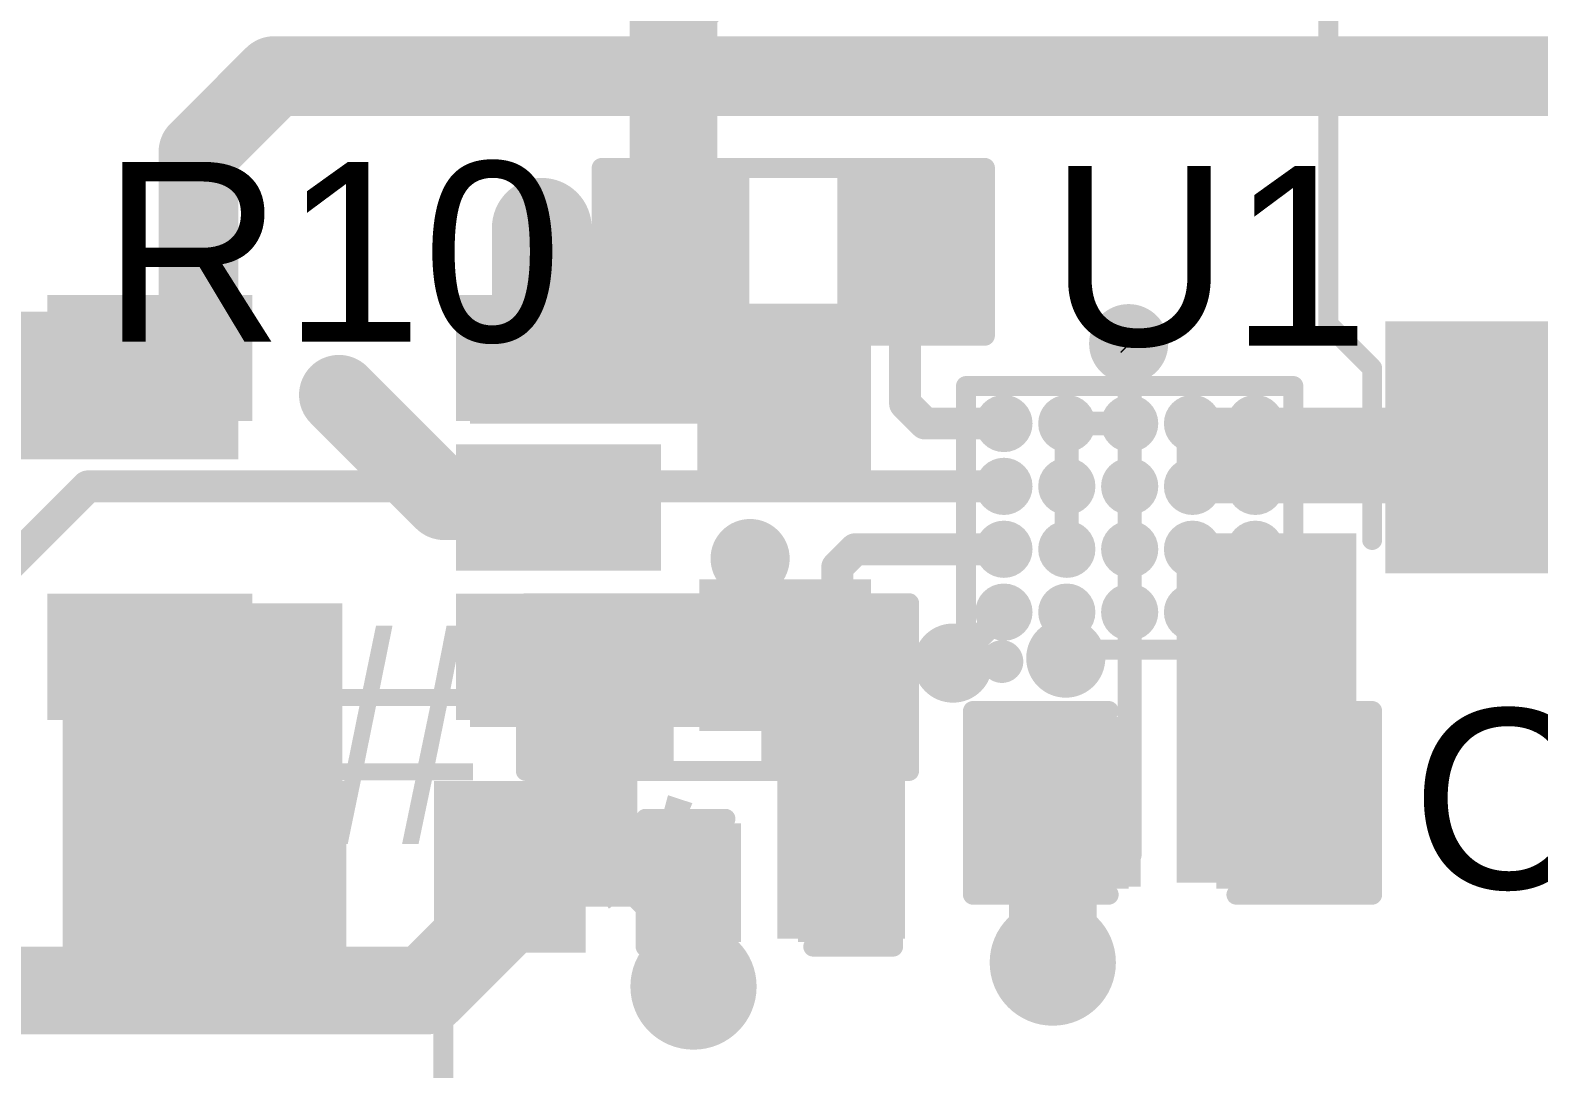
# Model space of a CAD drawing. Header units: millimetres. Extents: x -0.39 to 4.37, y -0.38 to 3.54.
# Drawn here: x 3.0987 to 3.4766, y 0.1372 to 0.3973 of the extents above; entities that cross this region are included whole.
import ezdxf

# ---------------------------------------------------------------- set-up
doc = ezdxf.new("R2010")
doc.units = ezdxf.units.MM
doc.header["$MEASUREMENT"] = 0
for name, color, linetype in [('BottomLayer', 5, 'Continuous'), ('BottomPaste', 16, 'Continuous'), ('BottomSolder', 6, 'Continuous'), ('TopLayer', 1, 'Continuous'), ('TopOverlay', 2, 'Continuous'), ('TopPaste', 8, 'Continuous'), ('TopSolder', 216, 'Continuous'), ('ViaHoleLayer', 16, 'Continuous')]:
    doc.layers.add(name, color=color, linetype=linetype)
doc.styles.add('Arial', font='', dxfattribs={"height": 0.2})
doc.styles.get('Arial').set_extended_font_data('Arial')

# ---------------------------------------------------------------- blocks, each defined once
blk = doc.blocks.new('YSPI0520_2R2M_6')
at = {"layer": 'TopLayer'}
for points in [[(-0.1378, 0.04921), (-0.05906, 0.04921), (-0.05906, -0.04921), (-0.1378, -0.04921)], [(0.05906, 0.04921), (0.1378, 0.04921), (0.1378, -0.04921), (0.05906, -0.04921)]]:
    blk.add_hatch(color=1, dxfattribs=at).paths.add_polyline_path(points)
at = {"layer": 'TopPaste'}
for points in [[(-0.1378, 0.04921), (-0.05906, 0.04921), (-0.05906, -0.04921), (-0.1378, -0.04921)], [(0.05906, 0.04921), (0.1378, 0.04921), (0.1378, -0.04921), (0.05906, -0.04921)]]:
    blk.add_hatch(color=8, dxfattribs=at).paths.add_polyline_path(points)
at = {"layer": 'TopSolder'}
for points in [[(-0.1418, 0.05321), (-0.05506, 0.05321), (-0.05506, -0.05321), (-0.1418, -0.05321)], [(0.05506, 0.05321), (0.1418, 0.05321), (0.1418, -0.05321), (0.05506, -0.05321)]]:
    blk.add_hatch(color=216, dxfattribs=at).paths.add_polyline_path(points)
at = {"layer": 'TopOverlay', "const_width": 0.005}
for points in [[(0.1063, 0.10236), (-0.1063, 0.10236)], [(-0.1063, 0.10236), (-0.1063, 0.0613)], [(0.1063, 0.10236), (0.1063, 0.0613)], [(-0.1063, -0.0613), (-0.1063, -0.10236)], [(0.1063, -0.0613), (0.1063, -0.10236)], [(0.1063, -0.10236), (-0.1063, -0.10236)]]:
    blk.add_lwpolyline(points, dxfattribs=at)
at = {"layer": 'TopOverlay', "const_width": 0.0025}
for points in [[(-0.10755, 0.10236, 1), (-0.10505, 0.10236, 1)], [(-0.10755, 0.10236, 1), (-0.10505, 0.10236, 1)], [(0.10505, 0.10236, 1), (0.10755, 0.10236, 1)], [(0.10505, 0.10236, 1), (0.10755, 0.10236, 1)], [(-0.10755, 0.0613, 1), (-0.10505, 0.0613, 1)], [(0.10505, 0.0613, 1), (0.10755, 0.0613, 1)], [(-0.10755, -0.0613, 1), (-0.10505, -0.0613, 1)], [(0.10505, -0.0613, 1), (0.10755, -0.0613, 1)], [(-0.10755, -0.10236, 1), (-0.10505, -0.10236, 1)], [(-0.10755, -0.10236, 1), (-0.10505, -0.10236, 1)], [(0.10505, -0.10236, 1), (0.10755, -0.10236, 1)], [(0.10505, -0.10236, 1), (0.10755, -0.10236, 1)]]:
    blk.add_lwpolyline(points, format="xyb", close=True, dxfattribs=at)
blk = doc.blocks.new('FNR5040SR24NT_78')
at = {"layer": 'TopLayer'}
for points in [[(-0.10039, 0.08268), (-0.04528, 0.08268), (-0.04528, -0.08268), (-0.10039, -0.08268)], [(0.04528, 0.08268), (0.10039, 0.08268), (0.10039, -0.08268), (0.04528, -0.08268)]]:
    blk.add_hatch(color=1, dxfattribs=at).paths.add_polyline_path(points)
at = {"layer": 'TopPaste'}
for points in [[(-0.10039, 0.08268), (-0.04528, 0.08268), (-0.04528, -0.08268), (-0.10039, -0.08268)], [(0.04528, 0.08268), (0.10039, 0.08268), (0.10039, -0.08268), (0.04528, -0.08268)]]:
    blk.add_hatch(color=8, dxfattribs=at).paths.add_polyline_path(points)
at = {"layer": 'TopSolder'}
for points in [[(-0.10439, 0.08668), (-0.04128, 0.08668), (-0.04128, -0.08668), (-0.10439, -0.08668)], [(0.04128, 0.08668), (0.10439, 0.08668), (0.10439, -0.08668), (0.04128, -0.08668)]]:
    blk.add_hatch(color=216, dxfattribs=at).paths.add_polyline_path(points)
at = {"layer": 'TopOverlay', "const_width": 0.005}
for points in [[(-0.054, 0.09), (-0.043, 0.101)], [(0.042, 0.101), (-0.043, 0.101)], [(0.053, 0.09), (0.042, 0.101)], [(-0.054, 0.09), (-0.097, 0.09)], [(0.096, 0.09), (0.053, 0.09)], [(-0.054, -0.09), (-0.097, -0.09)], [(-0.043, -0.101), (-0.054, -0.09)], [(0.042, -0.101), (0.053, -0.09)], [(0.096, -0.09), (0.053, -0.09)], [(0.042, -0.101), (-0.043, -0.101)]]:
    blk.add_lwpolyline(points, dxfattribs=at)
at = {"layer": 'TopOverlay', "const_width": 0.0025}
for points in [[(-0.04425, 0.101, 1), (-0.04175, 0.101, 1)], [(-0.04425, 0.101, 1), (-0.04175, 0.101, 1)], [(0.04075, 0.101, 1), (0.04325, 0.101, 1)], [(0.04075, 0.101, 1), (0.04325, 0.101, 1)], [(-0.09825, 0.09, 1), (-0.09575, 0.09, 1)], [(-0.05525, 0.09, 1), (-0.05275, 0.09, 1)], [(-0.05525, 0.09, 1), (-0.05275, 0.09, 1)], [(0.05175, 0.09, 1), (0.05425, 0.09, 1)], [(0.05175, 0.09, 1), (0.05425, 0.09, 1)], [(0.09475, 0.09, 1), (0.09725, 0.09, 1)], [(-0.09825, -0.09, 1), (-0.09575, -0.09, 1)], [(-0.05525, -0.09, 1), (-0.05275, -0.09, 1)], [(-0.05525, -0.09, 1), (-0.05275, -0.09, 1)], [(0.05175, -0.09, 1), (0.05425, -0.09, 1)], [(0.05175, -0.09, 1), (0.05425, -0.09, 1)], [(0.09475, -0.09, 1), (0.09725, -0.09, 1)], [(-0.04425, -0.101, 1), (-0.04175, -0.101, 1)], [(-0.04425, -0.101, 1), (-0.04175, -0.101, 1)], [(0.04075, -0.101, 1), (0.04325, -0.101, 1)], [(0.04075, -0.101, 1), (0.04325, -0.101, 1)]]:
    blk.add_lwpolyline(points, format="xyb", close=True, dxfattribs=at)
blk = doc.blocks.new('SOT_23_5_B_85')
at = {"layer": 'BottomLayer'}
for points in [[(-0.07283, 0.04921), (-0.02953, 0.04921), (-0.02953, 0.02559), (-0.07283, 0.02559)], [(0.02953, 0.04921), (0.07283, 0.04921), (0.07283, 0.02559), (0.02953, 0.02559)], [(-0.07283, 0.01181), (-0.02953, 0.01181), (-0.02953, -0.01181), (-0.07283, -0.01181)], [(-0.07283, -0.02559), (-0.02953, -0.02559), (-0.02953, -0.04921), (-0.07283, -0.04921)], [(0.02953, -0.02559), (0.07283, -0.02559), (0.07283, -0.04921), (0.02953, -0.04921)]]:
    blk.add_hatch(color=5, dxfattribs=at).paths.add_polyline_path(points)
at = {"layer": 'BottomPaste'}
for points in [[(-0.07283, 0.04921), (-0.02953, 0.04921), (-0.02953, 0.02559), (-0.07283, 0.02559)], [(0.02953, 0.04921), (0.07283, 0.04921), (0.07283, 0.02559), (0.02953, 0.02559)], [(-0.07283, 0.01181), (-0.02953, 0.01181), (-0.02953, -0.01181), (-0.07283, -0.01181)], [(-0.07283, -0.02559), (-0.02953, -0.02559), (-0.02953, -0.04921), (-0.07283, -0.04921)], [(0.02953, -0.02559), (0.07283, -0.02559), (0.07283, -0.04921), (0.02953, -0.04921)]]:
    blk.add_hatch(color=16, dxfattribs=at).paths.add_polyline_path(points)
at = {"layer": 'BottomSolder'}
for points in [[(-0.07683, 0.05321), (-0.02553, 0.05321), (-0.02553, 0.02159), (-0.07683, 0.02159)], [(0.02553, 0.05321), (0.07683, 0.05321), (0.07683, 0.02159), (0.02553, 0.02159)], [(-0.07683, 0.01581), (-0.02553, 0.01581), (-0.02553, -0.01581), (-0.07683, -0.01581)], [(-0.07683, -0.02159), (-0.02553, -0.02159), (-0.02553, -0.05321), (-0.07683, -0.05321)], [(0.02553, -0.02159), (0.07683, -0.02159), (0.07683, -0.05321), (0.02553, -0.05321)]]:
    blk.add_hatch(color=6, dxfattribs=at).paths.add_polyline_path(points)
blk = doc.blocks.new('SYR837PKC_91')
at = {"layer": 'TopLayer'}
h = blk.add_hatch(color=1, dxfattribs=at)
edge = h.paths.add_edge_path()
edge.add_arc((0, 0), 0.005, 0, 360)
h = blk.add_hatch(color=1, dxfattribs=at)
edge = h.paths.add_edge_path()
edge.add_arc((0.01575, 0), 0.005, 0, 360)
h = blk.add_hatch(color=1, dxfattribs=at)
edge = h.paths.add_edge_path()
edge.add_arc((0.0315, 0), 0.005, 0, 360)
h = blk.add_hatch(color=1, dxfattribs=at)
edge = h.paths.add_edge_path()
edge.add_arc((0.04724, 0), 0.005, 0, 360)
h = blk.add_hatch(color=1, dxfattribs=at)
edge = h.paths.add_edge_path()
edge.add_arc((0, -0.01575), 0.005, 0, 360)
h = blk.add_hatch(color=1, dxfattribs=at)
edge = h.paths.add_edge_path()
edge.add_arc((0.01575, -0.01575), 0.005, 0, 360)
h = blk.add_hatch(color=1, dxfattribs=at)
edge = h.paths.add_edge_path()
edge.add_arc((0.0315, -0.01575), 0.005, 0, 360)
h = blk.add_hatch(color=1, dxfattribs=at)
edge = h.paths.add_edge_path()
edge.add_arc((0.04724, -0.01575), 0.005, 0, 360)
h = blk.add_hatch(color=1, dxfattribs=at)
edge = h.paths.add_edge_path()
edge.add_arc((0, -0.0315), 0.005, 0, 360)
h = blk.add_hatch(color=1, dxfattribs=at)
edge = h.paths.add_edge_path()
edge.add_arc((0.01575, -0.0315), 0.005, 0, 360)
h = blk.add_hatch(color=1, dxfattribs=at)
edge = h.paths.add_edge_path()
edge.add_arc((0.0315, -0.0315), 0.005, 0, 360)
h = blk.add_hatch(color=1, dxfattribs=at)
edge = h.paths.add_edge_path()
edge.add_arc((0.04724, -0.0315), 0.005, 0, 360)
h = blk.add_hatch(color=1, dxfattribs=at)
edge = h.paths.add_edge_path()
edge.add_arc((0, -0.04724), 0.005, 0, 360)
h = blk.add_hatch(color=1, dxfattribs=at)
edge = h.paths.add_edge_path()
edge.add_arc((0.01575, -0.04724), 0.005, 0, 360)
h = blk.add_hatch(color=1, dxfattribs=at)
edge = h.paths.add_edge_path()
edge.add_arc((0.0315, -0.04724), 0.005, 0, 360)
h = blk.add_hatch(color=1, dxfattribs=at)
edge = h.paths.add_edge_path()
edge.add_arc((0.04724, -0.04724), 0.005, 0, 360)
h = blk.add_hatch(color=1, dxfattribs=at)
edge = h.paths.add_edge_path()
edge.add_arc((0, -0.06299), 0.005, 0, 360)
h = blk.add_hatch(color=1, dxfattribs=at)
edge = h.paths.add_edge_path()
edge.add_arc((0.01575, -0.06299), 0.005, 0, 360)
h = blk.add_hatch(color=1, dxfattribs=at)
edge = h.paths.add_edge_path()
edge.add_arc((0.0315, -0.06299), 0.005, 0, 360)
h = blk.add_hatch(color=1, dxfattribs=at)
edge = h.paths.add_edge_path()
edge.add_arc((0.04724, -0.06299), 0.005, 0, 360)
at = {"layer": 'TopPaste'}
h = blk.add_hatch(color=8, dxfattribs=at)
edge = h.paths.add_edge_path()
edge.add_arc((0, 0), 0.005, 0, 360)
h = blk.add_hatch(color=8, dxfattribs=at)
edge = h.paths.add_edge_path()
edge.add_arc((0.01575, 0), 0.005, 0, 360)
h = blk.add_hatch(color=8, dxfattribs=at)
edge = h.paths.add_edge_path()
edge.add_arc((0.0315, 0), 0.005, 0, 360)
h = blk.add_hatch(color=8, dxfattribs=at)
edge = h.paths.add_edge_path()
edge.add_arc((0.04724, 0), 0.005, 0, 360)
h = blk.add_hatch(color=8, dxfattribs=at)
edge = h.paths.add_edge_path()
edge.add_arc((0, -0.01575), 0.005, 0, 360)
h = blk.add_hatch(color=8, dxfattribs=at)
edge = h.paths.add_edge_path()
edge.add_arc((0.01575, -0.01575), 0.005, 0, 360)
h = blk.add_hatch(color=8, dxfattribs=at)
edge = h.paths.add_edge_path()
edge.add_arc((0.0315, -0.01575), 0.005, 0, 360)
h = blk.add_hatch(color=8, dxfattribs=at)
edge = h.paths.add_edge_path()
edge.add_arc((0.04724, -0.01575), 0.005, 0, 360)
h = blk.add_hatch(color=8, dxfattribs=at)
edge = h.paths.add_edge_path()
edge.add_arc((0, -0.0315), 0.005, 0, 360)
h = blk.add_hatch(color=8, dxfattribs=at)
edge = h.paths.add_edge_path()
edge.add_arc((0.01575, -0.0315), 0.005, 0, 360)
h = blk.add_hatch(color=8, dxfattribs=at)
edge = h.paths.add_edge_path()
edge.add_arc((0.0315, -0.0315), 0.005, 0, 360)
h = blk.add_hatch(color=8, dxfattribs=at)
edge = h.paths.add_edge_path()
edge.add_arc((0.04724, -0.0315), 0.005, 0, 360)
h = blk.add_hatch(color=8, dxfattribs=at)
edge = h.paths.add_edge_path()
edge.add_arc((0, -0.04724), 0.005, 0, 360)
h = blk.add_hatch(color=8, dxfattribs=at)
edge = h.paths.add_edge_path()
edge.add_arc((0.01575, -0.04724), 0.005, 0, 360)
h = blk.add_hatch(color=8, dxfattribs=at)
edge = h.paths.add_edge_path()
edge.add_arc((0.0315, -0.04724), 0.005, 0, 360)
h = blk.add_hatch(color=8, dxfattribs=at)
edge = h.paths.add_edge_path()
edge.add_arc((0.04724, -0.04724), 0.005, 0, 360)
h = blk.add_hatch(color=8, dxfattribs=at)
edge = h.paths.add_edge_path()
edge.add_arc((0, -0.06299), 0.005, 0, 360)
h = blk.add_hatch(color=8, dxfattribs=at)
edge = h.paths.add_edge_path()
edge.add_arc((0.01575, -0.06299), 0.005, 0, 360)
h = blk.add_hatch(color=8, dxfattribs=at)
edge = h.paths.add_edge_path()
edge.add_arc((0.0315, -0.06299), 0.005, 0, 360)
h = blk.add_hatch(color=8, dxfattribs=at)
edge = h.paths.add_edge_path()
edge.add_arc((0.04724, -0.06299), 0.005, 0, 360)
at = {"layer": 'TopSolder'}
h = blk.add_hatch(color=216, dxfattribs=at)
edge = h.paths.add_edge_path()
edge.add_arc((0, 0), 0.00717, 0, 360)
h = blk.add_hatch(color=216, dxfattribs=at)
edge = h.paths.add_edge_path()
edge.add_arc((0.01575, 0), 0.00717, 0, 360)
h = blk.add_hatch(color=216, dxfattribs=at)
edge = h.paths.add_edge_path()
edge.add_arc((0.0315, 0), 0.00717, 0, 360)
h = blk.add_hatch(color=216, dxfattribs=at)
edge = h.paths.add_edge_path()
edge.add_arc((0.04724, 0), 0.00717, 0, 360)
h = blk.add_hatch(color=216, dxfattribs=at)
edge = h.paths.add_edge_path()
edge.add_arc((0, -0.01575), 0.00717, 0, 360)
h = blk.add_hatch(color=216, dxfattribs=at)
edge = h.paths.add_edge_path()
edge.add_arc((0.01575, -0.01575), 0.00717, 0, 360)
h = blk.add_hatch(color=216, dxfattribs=at)
edge = h.paths.add_edge_path()
edge.add_arc((0.0315, -0.01575), 0.00717, 0, 360)
h = blk.add_hatch(color=216, dxfattribs=at)
edge = h.paths.add_edge_path()
edge.add_arc((0.04724, -0.01575), 0.00717, 0, 360)
h = blk.add_hatch(color=216, dxfattribs=at)
edge = h.paths.add_edge_path()
edge.add_arc((0, -0.0315), 0.00717, 0, 360)
h = blk.add_hatch(color=216, dxfattribs=at)
edge = h.paths.add_edge_path()
edge.add_arc((0.01575, -0.0315), 0.00717, 0, 360)
h = blk.add_hatch(color=216, dxfattribs=at)
edge = h.paths.add_edge_path()
edge.add_arc((0.0315, -0.0315), 0.00717, 0, 360)
h = blk.add_hatch(color=216, dxfattribs=at)
edge = h.paths.add_edge_path()
edge.add_arc((0.04724, -0.0315), 0.00717, 0, 360)
h = blk.add_hatch(color=216, dxfattribs=at)
edge = h.paths.add_edge_path()
edge.add_arc((0, -0.04724), 0.00717, 0, 360)
h = blk.add_hatch(color=216, dxfattribs=at)
edge = h.paths.add_edge_path()
edge.add_arc((0.01575, -0.04724), 0.00717, 0, 360)
h = blk.add_hatch(color=216, dxfattribs=at)
edge = h.paths.add_edge_path()
edge.add_arc((0.0315, -0.04724), 0.00717, 0, 360)
h = blk.add_hatch(color=216, dxfattribs=at)
edge = h.paths.add_edge_path()
edge.add_arc((0.04724, -0.04724), 0.00717, 0, 360)
h = blk.add_hatch(color=216, dxfattribs=at)
edge = h.paths.add_edge_path()
edge.add_arc((0, -0.06299), 0.00717, 0, 360)
h = blk.add_hatch(color=216, dxfattribs=at)
edge = h.paths.add_edge_path()
edge.add_arc((0.01575, -0.06299), 0.00717, 0, 360)
h = blk.add_hatch(color=216, dxfattribs=at)
edge = h.paths.add_edge_path()
edge.add_arc((0.0315, -0.06299), 0.00717, 0, 360)
h = blk.add_hatch(color=216, dxfattribs=at)
edge = h.paths.add_edge_path()
edge.add_arc((0.04724, -0.06299), 0.00717, 0, 360)
at = {"layer": 'TopOverlay', "const_width": 0.005}
for points in [[(-0.00738, 0.0095), (0.05662, 0.0095)], [(0.05662, 0.0095), (0.05662, -0.0725)], [(-0.00938, -0.0085), (-0.00938, -0.0725)], [(-0.00938, -0.0725), (0.05662, -0.0725)]]:
    blk.add_lwpolyline(points, dxfattribs=at)
at = {"layer": 'TopOverlay'}
for points, const_width in [([(-0.00863, 0.0095, 1), (-0.00613, 0.0095, 1)], 0.0025), ([(0.05537, 0.0095, 1), (0.05787, 0.0095, 1)], 0.0025), ([(0.05537, 0.0095, 1), (0.05787, 0.0095, 1)], 0.0025), ([(-0.01096, 0.0005, 1), (-0.01379, 0.0005, 1)], 0.00787), ([(-0.01576, 0.0005, 1), (-0.01182, 0.0005, 1)], 0.00394), ([(-0.01293, 0.0005, 1), (-0.009, 0.0005, 1)], 0.00394), ([(-0.01063, -0.0085, 1), (-0.00813, -0.0085, 1)], 0.0025), ([(-0.01063, -0.0725, 1), (-0.00813, -0.0725, 1)], 0.0025), ([(-0.01063, -0.0725, 1), (-0.00813, -0.0725, 1)], 0.0025), ([(0.05537, -0.0725, 1), (0.05787, -0.0725, 1)], 0.0025), ([(0.05537, -0.0725, 1), (0.05787, -0.0725, 1)], 0.0025)]:
    blk.add_lwpolyline(points, format="xyb", close=True, dxfattribs=dict(at, const_width=const_width))
blk = doc.blocks.new('RES0603_185')
at = {"layer": 'TopLayer'}
for points in [[(-0.015, 0.0175), (-0.015, -0.0175), (-0.045, -0.0175), (-0.045, 0.0175)], [(0.045, 0.0175), (0.045, -0.0175), (0.015, -0.0175), (0.015, 0.0175)]]:
    blk.add_hatch(color=1, dxfattribs=at).paths.add_polyline_path(points)
at = {"layer": 'TopPaste'}
for points in [[(-0.015, 0.0175), (-0.015, -0.0175), (-0.045, -0.0175), (-0.045, 0.0175)], [(0.045, 0.0175), (0.045, -0.0175), (0.015, -0.0175), (0.015, 0.0175)]]:
    blk.add_hatch(color=8, dxfattribs=at).paths.add_polyline_path(points)
at = {"layer": 'TopSolder'}
for points in [[(-0.011, 0.0215), (-0.011, -0.0215), (-0.049, -0.0215), (-0.049, 0.0215)], [(0.049, 0.0215), (0.049, -0.0215), (0.011, -0.0215), (0.011, 0.0215)]]:
    blk.add_hatch(color=216, dxfattribs=at).paths.add_polyline_path(points)
at = {"layer": 'TopOverlay', "const_width": 0.005}
for points in [[(-0.048, 0.021), (0.048, 0.021)], [(-0.048, -0.021), (-0.048, 0.021)], [(0.048, -0.021), (0.048, 0.021)], [(-0.048, -0.021), (0.048, -0.021)]]:
    blk.add_lwpolyline(points, dxfattribs=at)
at = {"layer": 'TopOverlay', "const_width": 0.0025}
for points in [[(-0.04925, 0.021, 1), (-0.04675, 0.021, 1)], [(-0.04925, 0.021, 1), (-0.04675, 0.021, 1)], [(0.04675, 0.021, 1), (0.04925, 0.021, 1)], [(0.04675, 0.021, 1), (0.04925, 0.021, 1)], [(-0.04925, -0.021, 1), (-0.04675, -0.021, 1)], [(-0.04925, -0.021, 1), (-0.04675, -0.021, 1)], [(0.04675, -0.021, 1), (0.04925, -0.021, 1)], [(0.04675, -0.021, 1), (0.04925, -0.021, 1)]]:
    blk.add_lwpolyline(points, format="xyb", close=True, dxfattribs=at)
blk = doc.blocks.new('RES0603_186')
at = {"layer": 'TopLayer'}
for points in [[(-0.015, 0.0175), (-0.015, -0.0175), (-0.045, -0.0175), (-0.045, 0.0175)], [(0.045, 0.0175), (0.045, -0.0175), (0.015, -0.0175), (0.015, 0.0175)]]:
    blk.add_hatch(color=1, dxfattribs=at).paths.add_polyline_path(points)
at = {"layer": 'TopPaste'}
for points in [[(-0.015, 0.0175), (-0.015, -0.0175), (-0.045, -0.0175), (-0.045, 0.0175)], [(0.045, 0.0175), (0.045, -0.0175), (0.015, -0.0175), (0.015, 0.0175)]]:
    blk.add_hatch(color=8, dxfattribs=at).paths.add_polyline_path(points)
at = {"layer": 'TopSolder'}
for points in [[(-0.011, 0.0215), (-0.011, -0.0215), (-0.049, -0.0215), (-0.049, 0.0215)], [(0.049, 0.0215), (0.049, -0.0215), (0.011, -0.0215), (0.011, 0.0215)]]:
    blk.add_hatch(color=216, dxfattribs=at).paths.add_polyline_path(points)
at = {"layer": 'TopOverlay', "const_width": 0.005}
for points in [[(-0.048, -0.021), (-0.048, 0.021)], [(-0.048, 0.021), (0.048, 0.021)], [(0.048, -0.021), (0.048, 0.021)], [(-0.048, -0.021), (0.048, -0.021)]]:
    blk.add_lwpolyline(points, dxfattribs=at)
at = {"layer": 'TopOverlay', "const_width": 0.0025}
for points in [[(-0.04925, 0.021, 1), (-0.04675, 0.021, 1)], [(-0.04925, 0.021, 1), (-0.04675, 0.021, 1)], [(0.04675, 0.021, 1), (0.04925, 0.021, 1)], [(0.04675, 0.021, 1), (0.04925, 0.021, 1)], [(-0.04925, -0.021, 1), (-0.04675, -0.021, 1)], [(-0.04925, -0.021, 1), (-0.04675, -0.021, 1)], [(0.04675, -0.021, 1), (0.04925, -0.021, 1)], [(0.04675, -0.021, 1), (0.04925, -0.021, 1)]]:
    blk.add_lwpolyline(points, format="xyb", close=True, dxfattribs=at)
blk = doc.blocks.new('C__0603_B_278')
at = {"layer": 'BottomLayer'}
for points in [[(-0.015, 0.0175), (-0.015, -0.0175), (-0.045, -0.0175), (-0.045, 0.0175)], [(0.045, 0.0175), (0.045, -0.0175), (0.015, -0.0175), (0.015, 0.0175)]]:
    blk.add_hatch(color=5, dxfattribs=at).paths.add_polyline_path(points)
at = {"layer": 'BottomPaste'}
for points in [[(-0.015, 0.0175), (-0.015, -0.0175), (-0.045, -0.0175), (-0.045, 0.0175)], [(0.045, 0.0175), (0.045, -0.0175), (0.015, -0.0175), (0.015, 0.0175)]]:
    blk.add_hatch(color=16, dxfattribs=at).paths.add_polyline_path(points)
at = {"layer": 'BottomSolder'}
for points in [[(-0.011, 0.0215), (-0.011, -0.0215), (-0.049, -0.0215), (-0.049, 0.0215)], [(0.049, 0.0215), (0.049, -0.0215), (0.011, -0.0215), (0.011, 0.0215)]]:
    blk.add_hatch(color=6, dxfattribs=at).paths.add_polyline_path(points)
blk = doc.blocks.new('C__0402_310')
at = {"layer": 'TopLayer'}
for points in [[(-0.0275, -0.0125), (-0.0275, 0.0125), (-0.0095, 0.0125), (-0.0095, -0.0125)], [(0.0095, -0.0125), (0.0095, 0.0125), (0.0275, 0.0125), (0.0275, -0.0125)]]:
    blk.add_hatch(color=1, dxfattribs=at).paths.add_polyline_path(points)
at = {"layer": 'TopPaste'}
for points in [[(-0.0275, -0.0125), (-0.0275, 0.0125), (-0.0095, 0.0125), (-0.0095, -0.0125)], [(0.0095, -0.0125), (0.0095, 0.0125), (0.0275, 0.0125), (0.0275, -0.0125)]]:
    blk.add_hatch(color=8, dxfattribs=at).paths.add_polyline_path(points)
at = {"layer": 'TopSolder'}
for points in [[(-0.02986, -0.01486), (-0.02986, 0.01486), (-0.00714, 0.01486), (-0.00714, -0.01486)], [(0.00714, -0.01486), (0.00714, 0.01486), (0.02986, 0.01486), (0.02986, -0.01486)]]:
    blk.add_hatch(color=216, dxfattribs=at).paths.add_polyline_path(points)
at = {"layer": 'TopOverlay', "const_width": 0.005}
for points in [[(-0.011, 0.016), (-0.031, 0.016)], [(-0.031, 0.016), (-0.031, -0.016)], [(0.031, 0.016), (0.011, 0.016)], [(0.031, 0.016), (0.031, -0.016)], [(-0.011, -0.016), (-0.031, -0.016)], [(0.031, -0.016), (0.011, -0.016)]]:
    blk.add_lwpolyline(points, dxfattribs=at)
at = {"layer": 'TopOverlay', "const_width": 0.0025}
for points in [[(-0.03225, 0.016, 1), (-0.02975, 0.016, 1)], [(-0.03225, 0.016, 1), (-0.02975, 0.016, 1)], [(-0.01225, 0.016, 1), (-0.00975, 0.016, 1)], [(0.00975, 0.016, 1), (0.01225, 0.016, 1)], [(0.02975, 0.016, 1), (0.03225, 0.016, 1)], [(0.02975, 0.016, 1), (0.03225, 0.016, 1)], [(-0.03225, -0.016, 1), (-0.02975, -0.016, 1)], [(-0.03225, -0.016, 1), (-0.02975, -0.016, 1)], [(-0.01225, -0.016, 1), (-0.00975, -0.016, 1)], [(0.00975, -0.016, 1), (0.01225, -0.016, 1)], [(0.02975, -0.016, 1), (0.03225, -0.016, 1)], [(0.02975, -0.016, 1), (0.03225, -0.016, 1)]]:
    blk.add_lwpolyline(points, format="xyb", close=True, dxfattribs=at)
blk = doc.blocks.new('C__0603_312')
at = {"layer": 'TopLayer'}
for points in [[(-0.045, -0.0175), (-0.045, 0.0175), (-0.015, 0.0175), (-0.015, -0.0175)], [(0.015, -0.0175), (0.015, 0.0175), (0.045, 0.0175), (0.045, -0.0175)]]:
    blk.add_hatch(color=1, dxfattribs=at).paths.add_polyline_path(points)
at = {"layer": 'TopPaste'}
for points in [[(-0.045, -0.0175), (-0.045, 0.0175), (-0.015, 0.0175), (-0.015, -0.0175)], [(0.015, -0.0175), (0.015, 0.0175), (0.045, 0.0175), (0.045, -0.0175)]]:
    blk.add_hatch(color=8, dxfattribs=at).paths.add_polyline_path(points)
at = {"layer": 'TopSolder'}
for points in [[(-0.049, -0.0215), (-0.049, 0.0215), (-0.011, 0.0215), (-0.011, -0.0215)], [(0.011, -0.0215), (0.011, 0.0215), (0.049, 0.0215), (0.049, -0.0215)]]:
    blk.add_hatch(color=216, dxfattribs=at).paths.add_polyline_path(points)
at = {"layer": 'TopOverlay', "const_width": 0.005}
for points in [[(-0.05, 0.023), (-0.016, 0.023)], [(-0.05, -0.023), (-0.05, 0.023)], [(0.016, 0.023), (0.05, 0.023)], [(0.05, -0.023), (0.05, 0.023)], [(-0.05, -0.023), (-0.016, -0.023)], [(0.016, -0.023), (0.05, -0.023)]]:
    blk.add_lwpolyline(points, dxfattribs=at)
at = {"layer": 'TopOverlay', "const_width": 0.0025}
for points in [[(-0.05125, 0.023, 1), (-0.04875, 0.023, 1)], [(-0.05125, 0.023, 1), (-0.04875, 0.023, 1)], [(-0.01725, 0.023, 1), (-0.01475, 0.023, 1)], [(0.01475, 0.023, 1), (0.01725, 0.023, 1)], [(0.04875, 0.023, 1), (0.05125, 0.023, 1)], [(0.04875, 0.023, 1), (0.05125, 0.023, 1)], [(-0.05125, -0.023, 1), (-0.04875, -0.023, 1)], [(-0.05125, -0.023, 1), (-0.04875, -0.023, 1)], [(-0.01725, -0.023, 1), (-0.01475, -0.023, 1)], [(0.01475, -0.023, 1), (0.01725, -0.023, 1)], [(0.04875, -0.023, 1), (0.05125, -0.023, 1)], [(0.04875, -0.023, 1), (0.05125, -0.023, 1)]]:
    blk.add_lwpolyline(points, format="xyb", close=True, dxfattribs=at)
blk = doc.blocks.new('RES0603_B_340')
at = {"layer": 'BottomLayer'}
for points in [[(-0.045, -0.0175), (-0.045, 0.0175), (-0.015, 0.0175), (-0.015, -0.0175)], [(0.015, -0.0175), (0.015, 0.0175), (0.045, 0.0175), (0.045, -0.0175)]]:
    blk.add_hatch(color=5, dxfattribs=at).paths.add_polyline_path(points)
at = {"layer": 'BottomPaste'}
for points in [[(-0.045, -0.0175), (-0.045, 0.0175), (-0.015, 0.0175), (-0.015, -0.0175)], [(0.015, -0.0175), (0.015, 0.0175), (0.045, 0.0175), (0.045, -0.0175)]]:
    blk.add_hatch(color=16, dxfattribs=at).paths.add_polyline_path(points)
at = {"layer": 'BottomSolder'}
for points in [[(-0.049, -0.0215), (-0.049, 0.0215), (-0.011, 0.0215), (-0.011, -0.0215)], [(0.011, -0.0215), (0.011, 0.0215), (0.049, 0.0215), (0.049, -0.0215)]]:
    blk.add_hatch(color=6, dxfattribs=at).paths.add_polyline_path(points)

msp = doc.modelspace()

# ---------------------------------------------------------------- hatches: boundary and pattern name
at = {"layer": 'BottomLayer'}
h = msp.add_hatch(color=5, dxfattribs=at)
edge = h.paths.add_edge_path()
edge.add_arc((3.22682, 0.34782), 0.00591, 0, 360)
h = msp.add_hatch(color=5, dxfattribs=at)
edge = h.paths.add_edge_path()
edge.add_arc((3.31782, 0.33982), 0.00591, 0, 360)
for points in [[(3.20882, 0.29882), (3.30582, 0.29882), (3.30582, 0.32882), (3.20882, 0.32882)], [(3.26582, 0.28382), (3.30582, 0.28382), (3.30582, 0.32882), (3.26582, 0.32882)], [(3.05282, 0.28982), (3.15082, 0.28982), (3.15082, 0.32682), (3.05282, 0.32682)], [(3.10682, 0.16382), (3.17682, 0.16382), (3.17682, 0.25382), (3.10682, 0.25382)], [(3.20882, 0.22282), (3.30582, 0.22282), (3.30582, 0.25582), (3.20882, 0.25582)]]:
    msp.add_hatch(color=5, dxfattribs=at).paths.add_polyline_path(points)
h = msp.add_hatch(color=5, dxfattribs=at)
edge = h.paths.add_edge_path()
edge.add_arc((3.37382, 0.31882), 0.00591, 0, 360)
h = msp.add_hatch(color=5, dxfattribs=at)
edge = h.paths.add_edge_path()
edge.add_arc((3.176, 0.306), 0.00591, 0, 360)
h = msp.add_hatch(color=5, dxfattribs=at)
edge = h.paths.add_edge_path()
edge.add_arc((3.279, 0.265), 0.00591, 0, 360)
h = msp.add_hatch(color=5, dxfattribs=at)
edge = h.paths.add_edge_path()
edge.add_arc((3.35807, 0.24007), 0.00591, 0, 360)
h = msp.add_hatch(color=5, dxfattribs=at)
edge = h.paths.add_edge_path()
edge.add_arc((3.41507, 0.2422), 0.00591, 0, 360)
h = msp.add_hatch(color=5, dxfattribs=at)
edge = h.paths.add_edge_path()
edge.add_arc((3.32982, 0.23882), 0.00591, 0, 360)
h = msp.add_hatch(color=5, dxfattribs=at)
edge = h.paths.add_edge_path()
edge.add_arc((3.35482, 0.16382), 0.01181, 0, 360)
h = msp.add_hatch(color=5, dxfattribs=at)
edge = h.paths.add_edge_path()
edge.add_arc((3.26482, 0.15782), 0.01181, 0, 360)
at = {"layer": 'BottomSolder'}
h = msp.add_hatch(color=6, dxfattribs=at)
edge = h.paths.add_edge_path()
edge.add_arc((3.22682, 0.34782), 0.00991, 0, 360)
h = msp.add_hatch(color=6, dxfattribs=at)
edge = h.paths.add_edge_path()
edge.add_arc((3.31782, 0.33982), 0.00991, 0, 360)
h = msp.add_hatch(color=6, dxfattribs=at)
edge = h.paths.add_edge_path()
edge.add_arc((3.37382, 0.31882), 0.00991, 0, 360)
h = msp.add_hatch(color=6, dxfattribs=at)
edge = h.paths.add_edge_path()
edge.add_arc((3.176, 0.306), 0.00991, 0, 360)
h = msp.add_hatch(color=6, dxfattribs=at)
edge = h.paths.add_edge_path()
edge.add_arc((3.279, 0.265), 0.00991, 0, 360)
h = msp.add_hatch(color=6, dxfattribs=at)
edge = h.paths.add_edge_path()
edge.add_arc((3.35807, 0.24007), 0.00991, 0, 360)
h = msp.add_hatch(color=6, dxfattribs=at)
edge = h.paths.add_edge_path()
edge.add_arc((3.41507, 0.2422), 0.00991, 0, 360)
h = msp.add_hatch(color=6, dxfattribs=at)
edge = h.paths.add_edge_path()
edge.add_arc((3.32982, 0.23882), 0.00991, 0, 360)
h = msp.add_hatch(color=6, dxfattribs=at)
edge = h.paths.add_edge_path()
edge.add_arc((3.35482, 0.16382), 0.01581, 0, 360)
h = msp.add_hatch(color=6, dxfattribs=at)
edge = h.paths.add_edge_path()
edge.add_arc((3.26482, 0.15782), 0.01581, 0, 360)
at = {"layer": 'TopLayer'}
h = msp.add_hatch(color=1, dxfattribs=at)
edge = h.paths.add_edge_path()
edge.add_arc((3.22682, 0.34782), 0.00591, 0, 360)
h = msp.add_hatch(color=1, dxfattribs=at)
edge = h.paths.add_edge_path()
edge.add_arc((3.31782, 0.33982), 0.00591, 0, 360)
h = msp.add_hatch(color=1, dxfattribs=at)
edge = h.paths.add_edge_path()
edge.add_arc((3.37382, 0.31882), 0.00591, 0, 360)
h = msp.add_hatch(color=1, dxfattribs=at)
edge = h.paths.add_edge_path()
edge.add_arc((3.176, 0.306), 0.00591, 0, 360)
for points in [[(3.38582, 0.27882), (3.60682, 0.27882), (3.60682, 0.30282), (3.38582, 0.30282)], [(3.38582, 0.27133), (3.38582, 0.18382), (3.43082, 0.18382), (3.43082, 0.27133)], [(3.28582, 0.16982), (3.31782, 0.16982), (3.31782, 0.25082), (3.28582, 0.25082)], [(3.33882, 0.18282), (3.37682, 0.18282), (3.37682, 0.22282), (3.33882, 0.22282)]]:
    msp.add_hatch(color=1, dxfattribs=at).paths.add_polyline_path(points)
h = msp.add_hatch(color=1, dxfattribs=at)
edge = h.paths.add_edge_path()
edge.add_arc((3.279, 0.265), 0.00591, 0, 360)
h = msp.add_hatch(color=1, dxfattribs=at)
edge = h.paths.add_edge_path()
edge.add_arc((3.35807, 0.24007), 0.00591, 0, 360)
h = msp.add_hatch(color=1, dxfattribs=at)
edge = h.paths.add_edge_path()
edge.add_arc((3.41507, 0.2422), 0.00591, 0, 360)
h = msp.add_hatch(color=1, dxfattribs=at)
edge = h.paths.add_edge_path()
edge.add_arc((3.32982, 0.23882), 0.00591, 0, 360)
h = msp.add_hatch(color=1, dxfattribs=at)
edge = h.paths.add_edge_path()
edge.add_arc((3.35482, 0.16382), 0.01181, 0, 360)
h = msp.add_hatch(color=1, dxfattribs=at)
edge = h.paths.add_edge_path()
edge.add_arc((3.26482, 0.15782), 0.01181, 0, 360)
at = {"layer": 'TopSolder'}
h = msp.add_hatch(color=216, dxfattribs=at)
edge = h.paths.add_edge_path()
edge.add_arc((3.22682, 0.34782), 0.00991, 0, 360)
h = msp.add_hatch(color=216, dxfattribs=at)
edge = h.paths.add_edge_path()
edge.add_arc((3.31782, 0.33982), 0.00991, 0, 360)
h = msp.add_hatch(color=216, dxfattribs=at)
edge = h.paths.add_edge_path()
edge.add_arc((3.37382, 0.31882), 0.00991, 0, 360)
h = msp.add_hatch(color=216, dxfattribs=at)
edge = h.paths.add_edge_path()
edge.add_arc((3.176, 0.306), 0.00991, 0, 360)
h = msp.add_hatch(color=216, dxfattribs=at)
edge = h.paths.add_edge_path()
edge.add_arc((3.279, 0.265), 0.00991, 0, 360)
h = msp.add_hatch(color=216, dxfattribs=at)
edge = h.paths.add_edge_path()
edge.add_arc((3.35807, 0.24007), 0.00991, 0, 360)
h = msp.add_hatch(color=216, dxfattribs=at)
edge = h.paths.add_edge_path()
edge.add_arc((3.41507, 0.2422), 0.00991, 0, 360)
h = msp.add_hatch(color=216, dxfattribs=at)
edge = h.paths.add_edge_path()
edge.add_arc((3.32982, 0.23882), 0.00991, 0, 360)
h = msp.add_hatch(color=216, dxfattribs=at)
edge = h.paths.add_edge_path()
edge.add_arc((3.35482, 0.16382), 0.01581, 0, 360)
h = msp.add_hatch(color=216, dxfattribs=at)
edge = h.paths.add_edge_path()
edge.add_arc((3.26482, 0.15782), 0.01581, 0, 360)
at = {"layer": 'ViaHoleLayer'}
h = msp.add_hatch(color=16, dxfattribs=at)
edge = h.paths.add_edge_path()
edge.add_arc((3.22682, 0.34782), 0.00394, 0, 360)
h = msp.add_hatch(color=16, dxfattribs=at)
edge = h.paths.add_edge_path()
edge.add_arc((3.31782, 0.33982), 0.00394, 0, 360)
h = msp.add_hatch(color=16, dxfattribs=at)
edge = h.paths.add_edge_path()
edge.add_arc((3.37382, 0.31882), 0.00394, 0, 360)
h = msp.add_hatch(color=16, dxfattribs=at)
edge = h.paths.add_edge_path()
edge.add_arc((3.176, 0.306), 0.00394, 0, 360)
h = msp.add_hatch(color=16, dxfattribs=at)
edge = h.paths.add_edge_path()
edge.add_arc((3.279, 0.265), 0.00394, 0, 360)
h = msp.add_hatch(color=16, dxfattribs=at)
edge = h.paths.add_edge_path()
edge.add_arc((3.41507, 0.2422), 0.00394, 0, 360)
h = msp.add_hatch(color=16, dxfattribs=at)
edge = h.paths.add_edge_path()
edge.add_arc((3.32982, 0.23882), 0.00394, 0, 360)
h = msp.add_hatch(color=16, dxfattribs=at)
edge = h.paths.add_edge_path()
edge.add_arc((3.35807, 0.24007), 0.00394, 0, 360)
h = msp.add_hatch(color=16, dxfattribs=at)
edge = h.paths.add_edge_path()
edge.add_arc((3.35482, 0.16382), 0.00591, 0, 360)
h = msp.add_hatch(color=16, dxfattribs=at)
edge = h.paths.add_edge_path()
edge.add_arc((3.26482, 0.15782), 0.00591, 0, 360)

# ---------------------------------------------------------------- linework, layer by layer
at = {"layer": 'BottomLayer'}
for points, const_width in [([(3.14082, 0.36682), (3.15982, 0.38582)], 0.02), ([(3.15982, 0.38582), (3.62982, 0.38582)], 0.02), ([(3.14082, 0.31682), (3.14082, 0.36682)], 0.02), ([(3.22682, 0.31632), (3.22682, 0.34782)], 0.025), ([(3.22682, 0.31632), (3.22792, 0.31522)], 0.025), ([(3.12864, 0.31522), (3.12882, 0.3154)], 0.02), ([(3.12882, 0.3154), (3.13941, 0.3154)], 0.02), ([(3.13941, 0.3154), (3.14082, 0.31682)], 0.02), ([(3.22792, 0.31522), (3.231, 0.31522)], 0.025), ([(3.176, 0.306), (3.20237, 0.27963)], 0.02), ([(3.20237, 0.27963), (3.22919, 0.27963)], 0.02), ([(3.22919, 0.27963), (3.231, 0.27782)], 0.02), ([(3.279, 0.24964), (3.279, 0.265)], 0.012), ([(3.279, 0.24964), (3.28782, 0.24082)], 0.012), ([(3.21882, 0.18782), (3.25311, 0.18782)], 0.02), ([(3.25311, 0.18782), (3.26413, 0.1768)], 0.02), ([(3.26413, 0.15852), (3.26413, 0.1768)], 0.02), ([(3.26413, 0.15852), (3.26482, 0.15782)], 0.02)]:
    msp.add_lwpolyline(points, dxfattribs=dict(at, const_width=const_width))
for points, const_width in [([(3.15482, 0.38582, 1), (3.16482, 0.38582, 1)], 0.01), ([(3.15482, 0.38582, 1), (3.16482, 0.38582, 1)], 0.01), ([(3.13582, 0.36682, 1), (3.14582, 0.36682, 1)], 0.01), ([(3.13582, 0.36682, 1), (3.14582, 0.36682, 1)], 0.01), ([(3.22057, 0.34782, 1), (3.23307, 0.34782, 1)], 0.0125), ([(3.22057, 0.31632, 1), (3.23307, 0.31632, 1)], 0.0125), ([(3.22057, 0.31632, 1), (3.23307, 0.31632, 1)], 0.0125), ([(3.12364, 0.31522, 1), (3.13364, 0.31522, 1)], 0.01), ([(3.12382, 0.3154, 1), (3.13382, 0.3154, 1)], 0.01), ([(3.12382, 0.3154, 1), (3.13382, 0.3154, 1)], 0.01), ([(3.13441, 0.3154, 1), (3.14441, 0.3154, 1)], 0.01), ([(3.13441, 0.3154, 1), (3.14441, 0.3154, 1)], 0.01), ([(3.13582, 0.31682, 1), (3.14582, 0.31682, 1)], 0.01), ([(3.13582, 0.31682, 1), (3.14582, 0.31682, 1)], 0.01), ([(3.22167, 0.31522, 1), (3.23417, 0.31522, 1)], 0.0125), ([(3.22167, 0.31522, 1), (3.23417, 0.31522, 1)], 0.0125), ([(3.22475, 0.31522, 1), (3.23725, 0.31522, 1)], 0.0125), ([(3.171, 0.306, 1), (3.181, 0.306, 1)], 0.01), ([(3.19737, 0.27963, 1), (3.20737, 0.27963, 1)], 0.01), ([(3.19737, 0.27963, 1), (3.20737, 0.27963, 1)], 0.01), ([(3.22419, 0.27963, 1), (3.23419, 0.27963, 1)], 0.01), ([(3.22419, 0.27963, 1), (3.23419, 0.27963, 1)], 0.01), ([(3.226, 0.27782, 1), (3.236, 0.27782, 1)], 0.01), ([(3.276, 0.265, 1), (3.282, 0.265, 1)], 0.006), ([(3.276, 0.24964, 1), (3.282, 0.24964, 1)], 0.006), ([(3.276, 0.24964, 1), (3.282, 0.24964, 1)], 0.006), ([(3.28482, 0.24082, 1), (3.29082, 0.24082, 1)], 0.006), ([(3.21382, 0.18782, 1), (3.22382, 0.18782, 1)], 0.01), ([(3.24811, 0.18782, 1), (3.25811, 0.18782, 1)], 0.01), ([(3.24811, 0.18782, 1), (3.25811, 0.18782, 1)], 0.01), ([(3.25913, 0.1768, 1), (3.26913, 0.1768, 1)], 0.01), ([(3.25913, 0.1768, 1), (3.26913, 0.1768, 1)], 0.01), ([(3.25913, 0.15852, 1), (3.26913, 0.15852, 1)], 0.01), ([(3.25913, 0.15852, 1), (3.26913, 0.15852, 1)], 0.01), ([(3.25982, 0.15782, 1), (3.26982, 0.15782, 1)], 0.01)]:
    msp.add_lwpolyline(points, format="xyb", close=True, dxfattribs=dict(at, const_width=const_width))
at = {"layer": 'TopLayer'}
for points, const_width in [([(3.25982, 0.40382), (3.29449, 0.43849)], 0.022), ([(3.25982, 0.34182), (3.25982, 0.40382)], 0.022), ([(3.31782, 0.33982), (3.31982, 0.34182)], 0.006), ([(3.31782, 0.30382), (3.31782, 0.33982)], 0.008), ([(3.37382, 0.31882), (3.37407, 0.31857)], 0.006), ([(3.37407, 0.29882), (3.37407, 0.31857)], 0.006), ([(3.31782, 0.30382), (3.32282, 0.29882)], 0.008), ([(3.32282, 0.29882), (3.34258, 0.29882)], 0.008), ([(3.35833, 0.29882), (3.37407, 0.29882)], 0.006), ([(3.35833, 0.28307), (3.35833, 0.29882)], 0.006), ([(3.37407, 0.28307), (3.37407, 0.29882)], 0.006), ([(3.052, 0.222), (3.11307, 0.28307)], 0.008), ([(3.11307, 0.28307), (3.34258, 0.28307)], 0.008), ([(3.35833, 0.26733), (3.35833, 0.28307)], 0.006), ([(3.37407, 0.26733), (3.37407, 0.28307)], 0.006), ([(3.30082, 0.26282), (3.30533, 0.26733)], 0.008), ([(3.30533, 0.26733), (3.34258, 0.26733)], 0.008), ([(3.37407, 0.25158), (3.37407, 0.26733)], 0.006), ([(3.30082, 0.23282), (3.30082, 0.26282)], 0.008), ([(3.32982, 0.23882), (3.34258, 0.25158)], 0.006), ([(3.35807, 0.24007), (3.35807, 0.25133)], 0.006), ([(3.37407, 0.19082), (3.37407, 0.25158)], 0.006), ([(3.23974, 0.23174), (3.24082, 0.23282)], 0.022), ([(3.23974, 0.19874), (3.23974, 0.23174)], 0.022), ([(3.35482, 0.16382), (3.35482, 0.20382)], 0.022), ([(3.19782, 0.15682), (3.23974, 0.19874)], 0.022), ([(3.26482, 0.15782), (3.26482, 0.18332)], 0.022), ([(2.971, 0.15682), (3.19782, 0.15682)], 0.022)]:
    msp.add_lwpolyline(points, dxfattribs=dict(at, const_width=const_width))
for points, const_width in [([(3.25432, 0.40382, 1), (3.26532, 0.40382, 1)], 0.011), ([(3.25432, 0.40382, 1), (3.26532, 0.40382, 1)], 0.011), ([(3.25432, 0.34182, 1), (3.26532, 0.34182, 1)], 0.011), ([(3.31832, 0.34182, 1), (3.32132, 0.34182, 1)], 0.003), ([(3.31582, 0.33982, 1), (3.31982, 0.33982, 1)], 0.004), ([(3.31632, 0.33982, 1), (3.31932, 0.33982, 1)], 0.003), ([(3.37232, 0.31882, 1), (3.37532, 0.31882, 1)], 0.003), ([(3.37257, 0.31857, 1), (3.37557, 0.31857, 1)], 0.003), ([(3.37257, 0.31857, 1), (3.37557, 0.31857, 1)], 0.003), ([(3.31582, 0.30382, 1), (3.31982, 0.30382, 1)], 0.004), ([(3.31582, 0.30382, 1), (3.31982, 0.30382, 1)], 0.004), ([(3.32082, 0.29882, 1), (3.32482, 0.29882, 1)], 0.004), ([(3.32082, 0.29882, 1), (3.32482, 0.29882, 1)], 0.004), ([(3.34058, 0.29882, 1), (3.34458, 0.29882, 1)], 0.004), ([(3.35683, 0.29882, 1), (3.35983, 0.29882, 1)], 0.003), ([(3.35683, 0.29882, 1), (3.35983, 0.29882, 1)], 0.003), ([(3.37257, 0.29882, 1), (3.37557, 0.29882, 1)], 0.003), ([(3.37257, 0.29882, 1), (3.37557, 0.29882, 1)], 0.003), ([(3.37257, 0.29882, 1), (3.37557, 0.29882, 1)], 0.003), ([(3.11107, 0.28307, 1), (3.11507, 0.28307, 1)], 0.004), ([(3.11107, 0.28307, 1), (3.11507, 0.28307, 1)], 0.004), ([(3.34058, 0.28307, 1), (3.34458, 0.28307, 1)], 0.004), ([(3.35683, 0.28307, 1), (3.35983, 0.28307, 1)], 0.003), ([(3.35683, 0.28307, 1), (3.35983, 0.28307, 1)], 0.003), ([(3.37257, 0.28307, 1), (3.37557, 0.28307, 1)], 0.003), ([(3.37257, 0.28307, 1), (3.37557, 0.28307, 1)], 0.003), ([(3.30333, 0.26733, 1), (3.30733, 0.26733, 1)], 0.004), ([(3.30333, 0.26733, 1), (3.30733, 0.26733, 1)], 0.004), ([(3.34058, 0.26733, 1), (3.34458, 0.26733, 1)], 0.004), ([(3.35683, 0.26733, 1), (3.35983, 0.26733, 1)], 0.003), ([(3.37257, 0.26733, 1), (3.37557, 0.26733, 1)], 0.003), ([(3.37257, 0.26733, 1), (3.37557, 0.26733, 1)], 0.003), ([(3.29882, 0.26282, 1), (3.30282, 0.26282, 1)], 0.004), ([(3.29882, 0.26282, 1), (3.30282, 0.26282, 1)], 0.004), ([(3.34108, 0.25158, 1), (3.34408, 0.25158, 1)], 0.003), ([(3.35657, 0.25133, 1), (3.35957, 0.25133, 1)], 0.003), ([(3.37257, 0.25158, 1), (3.37557, 0.25158, 1)], 0.003), ([(3.37257, 0.25158, 1), (3.37557, 0.25158, 1)], 0.003), ([(3.23424, 0.23174, 1), (3.24524, 0.23174, 1)], 0.011), ([(3.23424, 0.23174, 1), (3.24524, 0.23174, 1)], 0.011), ([(3.23532, 0.23282, 1), (3.24632, 0.23282, 1)], 0.011), ([(3.35657, 0.24007, 1), (3.35957, 0.24007, 1)], 0.003), ([(3.32832, 0.23882, 1), (3.33132, 0.23882, 1)], 0.003), ([(3.29882, 0.23282, 1), (3.30282, 0.23282, 1)], 0.004), ([(3.34932, 0.20382, 1), (3.36032, 0.20382, 1)], 0.011), ([(3.23424, 0.19874, 1), (3.24524, 0.19874, 1)], 0.011), ([(3.23424, 0.19874, 1), (3.24524, 0.19874, 1)], 0.011), ([(3.25932, 0.18332, 1), (3.27032, 0.18332, 1)], 0.011), ([(3.37257, 0.19082, 1), (3.37557, 0.19082, 1)], 0.003), ([(3.34932, 0.16382, 1), (3.36032, 0.16382, 1)], 0.011), ([(3.19232, 0.15682, 1), (3.20332, 0.15682, 1)], 0.011), ([(3.19232, 0.15682, 1), (3.20332, 0.15682, 1)], 0.011), ([(3.25932, 0.15782, 1), (3.27032, 0.15782, 1)], 0.011)]:
    msp.add_lwpolyline(points, format="xyb", close=True, dxfattribs=dict(at, const_width=const_width))

# ---------------------------------------------------------------- block references
for name, p, rotation in [('FNR5040SR24NT_78', (3.52482, 0.36566), 270), ('SOT_23_5_B_85', (3.17982, 0.27782), 180), ('RES0603_B_340', (3.28782, 0.27082), 270), ('SYR837PKC_91', (3.34258, 0.25158), 90), ('C__0603_B_278', (3.18882, 0.18782), 180), ('C__0402_310', (3.28382, 0.18382), 180), ('YSPI0520_2R2M_6', (3.09582, 0.05182), 180)]:
    msp.add_blockref(name, p, dxfattribs=dict(rotation=rotation))
for name, p in [('RES0603_185', (3.28982, 0.34182)), ('RES0603_186', (3.27082, 0.23282)), ('C__0603_312', (3.38482, 0.20382))]:
    msp.add_blockref(name, p)

# ---------------------------------------------------------------- texts
at = {"layer": 'TopOverlay', "style": 'Arial'}
for s, p in [('R10', (3.11659, 0.31933)), ('U1', (3.35383, 0.31833)), ('C17', (3.44459, 0.18233))]:
    msp.add_text(s, height=0.045, dxfattribs=at).set_placement(p)
msp.add_text('#', height=0.055, rotation=180, dxfattribs=at).set_placement((3.21182, 0.24823))
at = {"layer": 'TopOverlay', "style": 'Arial', "text_generation_flag": 2}
msp.add_text('*', height=0.065, rotation=270, dxfattribs=at).set_placement((3.20838, 0.17182))

doc.saveas('drawing.dxf')
